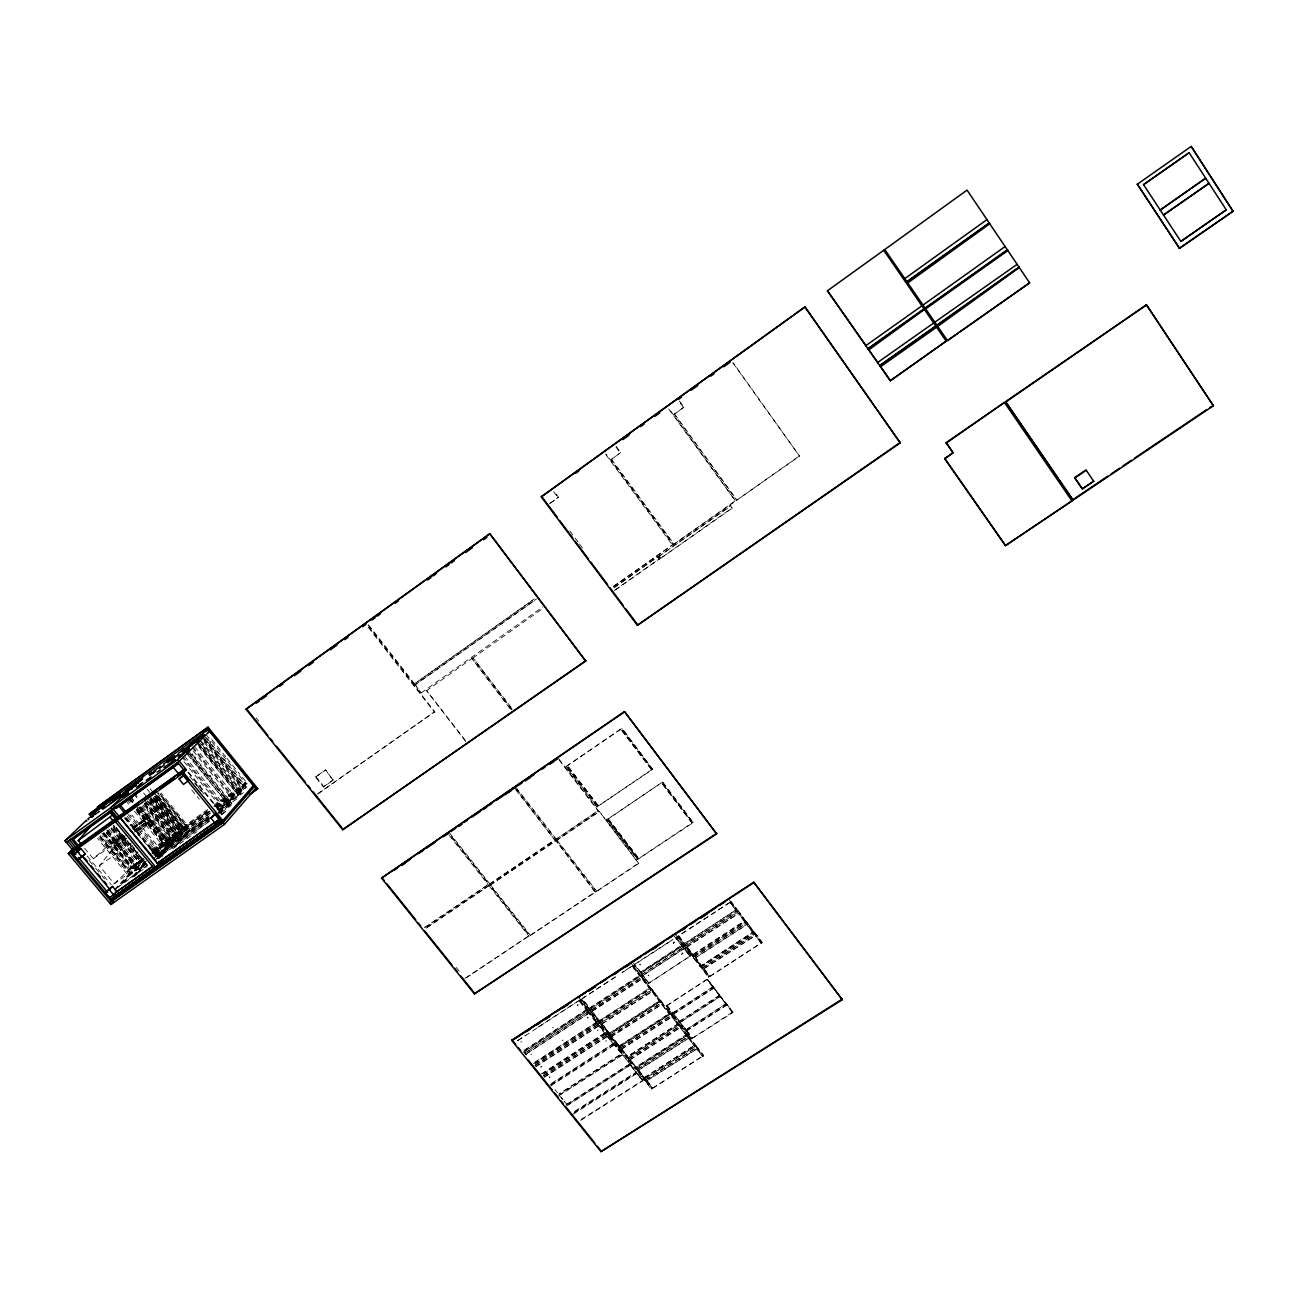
<?xml version="1.0" encoding="UTF-8"?>
<svg xmlns="http://www.w3.org/2000/svg" width="1298" height="1298" viewBox="0 0 1298 1298"><rect width="100%" height="100%" fill="white"/><g stroke="black" fill="none" stroke-linecap="round" stroke-linejoin="round"><path stroke-width="0.75" stroke-dasharray="5 3.75" d="M209.659 776.382L210.487 775.733L209.449 775.88M200.346 785.777L199.778 786.539L200.736 786.182M207.566 739.454L208.232 739.049M202.666 744.614L201.579 744.679L202.277 744.143M161.731 804.711L161.033 805.214M161.212 805.977L160.157 806.058L162.072 805.214M156.198 811.25L155.143 811.299L155.906 810.747M192.282 754.803L192.85 753.992L191.942 754.349M155.371 811.964L154.267 812.11L155.565 811.623M145.944 821.796L145.262 822.299L145.571 821.472M577.967 1005.642L577.529 1004.717M587.491 1017.308L588.01 1018.086M597.226 1030.596L598.135 1030.012M605.663 1041.256L606.572 1040.59M120.243 835.101L119.238 835.409L119.887 834.63M244.089 784.609L244.77 784.089M112.991 841.526L113.705 840.877M238.848 790.514L239.465 789.801M210.682 742.083L209.984 742.375M210.276 741.677L210.016 742.537M229.34 800.379L230.006 799.893M204.046 747.762L205.035 747.324L204.386 748.167M221.001 810.958L220.206 811.51M195.106 756.929L194.359 757.48L195.463 757.432M180.016 830.055L181.542 828.854M165.852 845.955L164.96 846.345L165.495 845.598M139.292 858.124L138.789 858.952L139.713 858.465M133.645 864.987L132.785 865.377L133.288 864.646M674.636 942.186L673.159 943.5L674.003 941.845M683.089 953.138L681.547 954.403L682.472 952.797M703.289 969.184L700.936 966.896L708.481 977.443L762.267 942.316L756.442 934.657L755.793 935.339L761.618 942.997L755.225 935.436L703.954 968.486L709.146 976.745L703.354 968.876L709.146 976.745M761.017 943.386L755.225 935.436M761.618 942.997L755.825 935.047M755.517 933.797L754.008 932.645L756.393 934.949M702.072 966.426L703.013 967.659L754.3 934.576L753.392 933.051L702.137 966.118L702.413 968.048M747.372 924.306L746.204 921.223L692.369 956.577L700.076 966.556L753.797 931.883L748.037 923.624C749.66 930.325 759.882 939.476 747.421 924.014M754.917 934.187L754.008 932.645M754.3 934.576L753.392 933.051M762.186 942.9L754.609 932.256M745.896 923.543L744.987 922.018L745.896 923.543L694.592 956.74L693.7 955.198L694.592 956.74M753.797 931.883L746.204 921.223M732.315 1012.57L726.572 1004.749L685.798 1031.326L691.591 1038.773L732.867 1012.505L727.107 1004.684L732.916 1012.18M746.496 923.154L745.604 921.612L747.113 922.764M746.821 924.419L752.629 932.386L746.821 924.419L695.533 957.583L701.342 965.469L695.533 957.583M692.305 954.939L687.096 946.631L738.384 913.354L744.809 920.947L739.6 912.575L745.376 920.85L691.639 955.62L683.932 945.625L684.663 944.652L685.831 947.718C691.234 950.152 697.886 963.165 686.431 947.329M744.208 921.337L738.384 913.354M732.867 1012.505L727.107 1004.684M725.793 1004.117L720.033 996.296L726.393 1003.743L720.585 996.215L626.253 1057.545L618.578 1047.843L619.341 1046.805L620.493 1049.822C625.847 1051.964 632.434 1064.863 621.077 1049.449M720.585 996.215L679.243 1022.938L685.068 1030.401L726.393 1003.743M744.809 920.947L739 912.965M745.376 920.85L737.767 910.158L737.118 910.839L738.676 911.699L737.767 910.158M737.459 912.494L736.55 910.953L685.198 944.555L686.155 945.788L737.459 912.494L736.55 910.953M738.075 912.088L737.167 910.563M735.771 910.271L729.882 902.548L736.388 909.882L737.037 909.2L731.163 901.477M675.447 934.657L683.186 944.668L737.037 909.2M719.806 995.582L714.03 987.746L672.689 1014.533L678.513 1022.013L719.806 995.582L714.03 987.746M719.254 995.663L713.494 987.81L719.855 995.274M696.783 1048.8L702.51 1056.523L696.783 1048.8L646.842 1080.52L652.553 1088.178L646.258 1080.893L651.969 1088.551M702.51 1056.523L703.759 1055.452L697.983 1048.038L697.318 1048.752L697.983 1048.038M646.177 1081.218L643.857 1078.963L651.304 1089.265L703.759 1055.452M712.699 987.178L706.923 979.325L666.117 1006.096L671.958 1013.592L713.251 987.097L707.475 979.244L713.3 986.788M520.839 1042.116L521.78 1041.629M530.833 1054.495L531.758 1054.073M540.779 1067.07L541.704 1066.485M541.006 1066.242L541.477 1067.134M552.364 1027.838L553.24 1027.513M695.582 1046.107L697.042 1047.259L696.166 1045.717L694.917 1046.805L695.858 1048.005L645.885 1079.758L644.944 1078.557L694.982 1046.48L695.858 1048.005M643.694 1079.628L696.166 1045.717M709.746 976.372L761.05 943.094M549.817 1077.827L549.443 1076.788M688.459 1038.124L694.203 1045.88L688.459 1038.124L638.502 1069.958L644.23 1077.632L637.918 1070.331L643.646 1078.005M694.203 1045.88L695.452 1044.793L689.644 1037.362L688.995 1038.075L689.644 1037.362M666.117 1006.096L707.475 979.244M637.837 1070.655L635.517 1068.4L642.981 1078.719L695.452 1044.793M708.481 977.443L709.195 976.453M562.261 1040.509L563.186 1040.023M691.591 1038.773L732.364 1012.262M703.013 967.659L754.349 934.284M636.604 1067.994L637.545 1069.179L687.599 1037.005L686.658 1035.804L636.685 1067.654L636.961 1069.552M635.355 1069.065L687.843 1035.041L688.719 1036.567L687.843 1035.041M700.076 966.556L753.878 931.299M687.534 1037.329L686.658 1035.804M629.465 1060.06C640.806 1075.442 634.187 1062.543 628.881 1060.45L627.729 1057.432L626.983 1058.47L634.625 1068.14L686.983 1034.749L681.304 1026.669L680.639 1027.367L681.304 1026.669M685.068 1030.401L725.842 1003.808M685.928 1034.863L680.12 1027.416L685.928 1034.863L635.874 1067.07L630.049 1059.687L680.12 1027.416M680.428 1025.55L679.763 1026.247L679.487 1024.333L678.237 1025.404L679.179 1026.621L629.173 1058.584L628.232 1057.383L678.302 1025.095L679.179 1026.621M693.392 957.518L693.1 955.588L693.392 957.518L694.268 958.654L694.933 957.973L700.742 965.858L694.933 957.973M678.513 1022.013L719.303 995.355M626.983 1058.47L679.487 1024.333M691.639 955.62L692.369 954.647M679.406 401.066L683.851 407.199L674.246 414.322L736.615 500.265L799.536 456.15L733.062 362.613M677.572 1024.154L671.747 1016.691L677.572 1024.154L627.502 1056.458L621.661 1049.076L671.747 1016.691M692.905 954.549L744.257 921.045M640.952 973.029L641.829 974.555L683.949 947.215L683.056 945.69L640.952 973.029L649.114 983.154L690.763 955.685L684.89 948.075L642.802 975.382L648.594 983.235L641.39 973.24M670.514 1013.981L671.991 1015.133L671.115 1013.592L669.849 1014.679L670.806 1015.896L620.785 1047.957L619.844 1046.756L669.93 1014.355L670.806 1015.896M671.958 1013.592L712.764 986.869M672.332 1016.318L678.757 1023.408L678.091 1024.106L672.932 1015.928M618.578 1047.843L671.115 1013.592M686.155 945.788L737.507 912.202M684.663 944.652L685.555 946.177M652.553 1088.178L702.575 1056.199M669.784 1013.04L662.483 1003.679L670.239 1013.3L617.848 1046.918L608.697 1035.317L609.476 1034.311L610.628 1037.329C617.653 1041.872 625.863 1056.166 611.212 1036.94M642.721 975.69L684.89 948.075M640.871 973.322L683.056 945.69M683.186 944.668L683.916 943.695L678.027 936.069L677.361 936.75L678.027 936.069M677.962 936.361L683.916 943.695M651.304 1089.265L652.034 1088.227M683.851 943.987L735.82 909.979M632.905 962.37L640.644 972.299L681.58 945.723L682.326 944.733L676.436 937.107M645.885 1079.758L695.923 1047.681M580.644 1120.385L643.078 1080.715L636.783 1073.414L643.159 1080.374M662.207 1002.17L661.542 1002.867L661.25 1000.953L659.984 1002.04L660.942 1003.257L610.92 1035.463L609.963 1034.246L660.065 1001.715L660.942 1003.257M644.23 1077.632L694.252 1045.555M645.301 1080.131L644.441 1078.589M661.818 1004.376L669.119 1013.738L661.818 1004.376L611.796 1036.567L619.114 1045.831L611.893 1036.242L661.899 1004.068M650.687 988.962L652.245 989.806L651.353 988.281L598.978 1022.143L607.967 1034.392L660.374 1000.644L653.202 990.634L652.521 991.315L653.202 990.634M608.697 1035.317L661.25 1000.953M642.575 1080.747L636.864 1073.073L573.911 1113.165M642.981 1078.719L643.711 1077.681M652.002 991.396L659.254 1001.099L652.002 991.396L601.98 1023.716L609.233 1033.322L601.396 1024.09L608.648 1033.695M659.254 1001.099L660.52 1000.012M630.325 1064.798L636.052 1072.489L630.325 1064.798L567.372 1104.987M574.105 1112.224L636.555 1072.44L630.228 1065.123M637.545 1069.179L687.599 1037.005M573.132 1114.203L637.367 1073.04M634.625 1068.14L635.371 1067.102M651.044 990.569L650.168 989.044L651.044 990.569L601.006 1022.905L600.147 1021.38L601.006 1022.905M566.577 1106.042L630.812 1064.749M692.012 822.932L661.493 782.759L692.012 822.932L638.632 858.595L608.064 818.86L661.493 782.759M591.369 1011.823C606.15 1031.18 597.907 1016.853 590.785 1012.197L589.633 1009.179L588.854 1010.185L598.054 1021.851L650.476 987.956L643.273 977.913L642.607 978.611L643.273 977.913M693.229 822.121L692.564 822.786L662.029 782.597L662.726 781.931L693.1 822.64L637.334 859.665L606.75 819.93L607.545 819.006L638.032 859L607.545 819.006M598.784 1022.775L651.353 988.281M565.847 1105.133L630.098 1063.825L622.31 1054.657L559.341 1094.977L562.991 1099.536M642.088 978.676L649.357 988.411L642.088 978.676L592.05 1011.126L598.735 1021.153M649.357 988.411L650.623 987.34M629.173 1058.584L679.243 1026.312M648.594 983.235L690.763 955.685M628.589 1058.957L627.729 1057.432M648.805 975.836L648.237 975.22M626.253 1057.545L626.999 1056.507M558.546 1096.015L622.813 1054.609M621.58 1053.733L614.279 1044.484L621.58 1053.733L558.611 1094.068M640.839 975.934L641.715 977.475L642.396 976.777L641.439 975.561L640.174 976.631L641.131 977.848L591.077 1010.331L590.119 1009.114L640.255 976.323L641.131 977.848M622.083 1053.684L614.765 1044.436L622.083 1053.684L559.503 1094.036M639.59 964.852L640.174 963.96L640.336 964.949M620.785 1047.957L670.871 1015.571M578.876 997.562L588.108 1009.244L640.547 975.22L633.327 965.16M588.854 1010.185L641.439 975.561M641.829 974.555L684.014 946.923M620.201 1048.346L619.341 1046.805M632.142 965.939L639.427 975.69L632.142 965.939L622.131 972.445M670.855 940.985L634.235 964.82L640.141 972.38L682.326 944.733M639.427 975.69L640.709 974.603M640.644 972.299L634.836 964.43M648.075 975.739L648.968 975.22M617.848 1046.918L670.385 1012.667M550.352 1084.706L614.132 1043.186L608.275 1035.772L544.122 1077.08M610.92 1035.463L661.023 1002.932M609.233 1033.322L659.335 1000.79M610.336 1035.836L609.476 1034.311M543.7 1075.945L607.399 1034.668L606.442 1033.451L543.976 1073.706M607.967 1034.392L608.73 1033.37M544.592 1077.048L608.275 1035.772M543.586 1074.484L606.442 1033.451M542.012 1073.852L605.712 1032.527L599.838 1025.095L535.668 1066.55M599.838 1023.668L599.562 1021.753L599.838 1023.668L601.315 1024.398M536.139 1066.502L599.838 1025.095M599.319 1020.763L649.438 988.103M535.247 1065.398L598.962 1023.976L598.005 1022.775L535.522 1063.159M533.446 1063.63L597.275 1021.834L589.909 1012.521L525.722 1054.154M535.117 1063.938L597.323 1023.473L605.03 1033.224M598.005 1022.775L598.865 1024.3M598.054 1021.851L598.832 1020.828M630.098 1063.825L566.528 1104.42L564.095 1101.385M638.73 863.446L599.205 811.331L556.615 840.39L596.382 891.548L638.73 863.446L599.205 811.331M606.75 819.93L662.726 781.931M525.609 1054.479L589.909 1012.521M637.334 859.665L638.113 858.724M591.077 1010.331L641.212 977.556M526.177 1054.106L524.343 1051.802L588.059 1010.185L589.032 1011.402L525.301 1052.986M581.407 999.2L588.789 1008.562L581.504 998.892M588.789 1008.562L639.508 975.382M590.493 1010.704L589.633 1009.179M523.483 1051.202L587.329 1009.26L579.946 999.914L517.853 1040.574M588.108 1009.244L588.886 1008.238M652.651 769.373L621.92 728.178L565.847 766.761L596.82 807.015L652.651 769.373L621.92 728.178M736.615 500.265L799.617 455.728M616.209 446.496L620.671 452.564L611.147 459.606L673.646 544.414L735.544 501.012L669.022 408.692M732.072 508.297L730.693 505.685L658.881 556.371L660.455 558.481L732.072 508.297L730.693 505.685M596.382 891.548L638.892 862.91M595.393 892.213L555.836 840.536L490.125 885.171L529.957 935.615L595.393 892.213L555.836 840.536M577.318 1005.333L578.259 1004.863M587.296 1017.94L588.205 1017.454M516.799 789.168L555.852 839.417L598.248 810.861L558.237 758.097M596.82 807.015L652.813 768.887M225.3 760.174L224.376 760.514L224.927 759.784M219.849 765.901L218.875 766.112L219.589 765.398M466.306 977.865L529.211 935.696L489.411 885.285L425.063 928.622M529.957 935.615L595.587 891.645M451.461 836.236L489.362 884.214L554.863 840.082L514.835 787.789M555.852 839.417L598.443 810.341M673.646 544.414L735.706 500.541M613.305 586.728L672.802 544.657L606.004 454.008M660.455 558.481L732.234 507.81M615.625 589.892L659.627 558.692L658.07 556.582L614.343 587.248M614.068 587.799L658.07 556.582M489.362 884.214L555.09 839.563M426.409 928.086L489.411 885.285M425.647 927.145L488.648 884.327L448.329 833.284M549.232 1077.454L550.141 1077.015M174.289 836.318L174.97 835.847M674.246 414.322L683.851 407.199M611.147 459.606L620.671 452.564M512.175 709.487L472.926 657.778L512.434 709.049M318.481 793.467L434.733 711.71L368.794 627.194M511.428 709.746L471.92 658.492L509.936 708.578M465.771 741.71L426.507 690.487L466.063 741.255M415.182 684.679L421.023 693.002L415.182 684.679L536.545 598.913M550.563 503.089L558.497 497.183L554.035 491.212M368.194 625.263L414.078 684.095L534.127 599.043M333.051 780.179L325.555 769.828L315.479 777.129L323.364 786.977L333.051 780.179L325.555 769.828M323.364 786.977L333.424 779.692M146.317 860.996L114.256 883.711L99.281 865.798L114.516 847.14L131.001 868.248L143.672 859.487M137.929 835.247L148.459 822.916L134.992 832.537M187.431 754.495L229.113 805.734L187.934 753.992M197.718 744.273L238.28 795.333L197.231 744.76M203.315 738.708L243.521 789.379L202.845 739.179M229.113 805.734L232.001 803.284L190.92 752.759M192.721 746.804L234.516 798.238L241.103 792.948L200.687 743.105M206.268 737.556L246.328 787.026L239.789 792.267L243.959 788.876M182.856 756.572L225.3 808.686L232.001 803.284M241.103 792.948L239.643 794.603L197.864 743.105M246.328 787.026L244.884 788.649L203.51 737.345M223.288 808.881L219.054 813.44M228.124 803.43L228.042 803.284M232.602 798.367L228.464 802.797L232.131 797.799L217.383 808.248M242.548 787.123L242.45 787.01M246.149 783.067L242.872 786.539L245.695 782.499L214.3 804.792M219.524 814.024L224.327 809.06L182.353 757.545M192.299 747.697L233.624 798.546L229.146 803.608L219.167 810.471M237.664 793.5L241.963 789.103L201.239 738.854M242.904 787.578L247.139 783.229L238.313 772.326M225.3 808.686L229.584 805.198M234.516 798.238L238.735 794.814M218.583 812.856L222.266 808.703L182.191 759.525M227.572 802.716L228.124 802.326M228.01 802.229L231.579 798.189L192.136 749.644M236.739 792.364L236.836 792.494M237.161 791.894L239.952 788.746L201.06 740.769M241.996 786.442L242.093 786.572M242.418 785.988L245.16 782.889L206.609 735.268M232.131 797.799L228.562 801.84L217.026 810.001M240.876 789.882L237.631 792.461L240.503 788.357L237.712 791.504L216.571 806.496M245.695 782.499L242.953 785.598L213.894 806.22M174.549 846.767L187.886 832.018L157.772 795.35M174.841 847.091L189.492 830.882L158.113 792.672M146.122 802.229L176.544 839.173L182.677 834.387L152.904 798.286M153.359 797.767L182.239 832.91L188.34 828.173L160.368 794.1M158.307 858.367L169.016 846.637M169.941 843.992L176.041 839.043L145.717 802.196M209.805 811.899L180.925 832.375L175.701 837.697L182.272 832.424L154.722 798.887M160.741 856.112L171.466 844.706L140.135 806.626M180.698 834.143L184.348 830.817L155.533 795.739M160.125 857.8L163.954 853.597L131.861 815.03M188.34 828.173L184.722 830.931L155.241 794.96M161.942 851.423L156.944 856.875L124.933 818.048M168.156 845.712L166.631 846.085L172.034 840.406L142.748 804.857M173.137 839.238L187.172 824.895L184.657 828.708L183.667 828.53M173.672 838.865L182.288 829.244M182.742 829.552L186.734 824.344L161.001 793.013M157.431 857.459L172.488 840.958L157.058 858.87M156.782 858.805L162.591 851.959L153.764 858.221M136.728 810.909L167.02 847.61L171.871 842.288L141.806 805.815M207.112 811.639L186.555 826.209L182.661 830.493L154.705 796.485M166.631 843.635L167.718 842.451L152.142 853.257M144.678 867.794L147.372 864.857M157.853 855.058L161.682 850.871L155.792 855.041M176.706 834.484L172.18 839.222L173.672 837.81M133.856 876.426L146.025 863.235M137.685 872.873L146.252 863.576M165.154 844.041L152.515 852.672M132.72 876.166L144.873 862.992M132.98 876.491L145.116 863.332M123.667 882.072L132.704 872.337L131.244 871.607M103.889 832.505L134.311 869.092L140.46 864.306L110.947 828.757M114.435 889.682L131.779 871.234L102.477 836.009M134.311 869.092L136.517 866.902L107.442 831.904M111.417 827.816L140.314 862.635L141.969 860.85M114.905 890.25L132.234 871.785M106.355 832.975L135.479 868.021L140.46 864.306M143.315 860.087L113.526 825.35M122.58 882.851L131.617 873.1L100.611 835.847M101.877 833.251L131.325 868.654L132.461 867.437M140.882 858.173L141.417 857.8M135.836 864.63L139.551 860.85L134.749 866.642L106.55 832.699M102.996 833.365L132.364 868.687L113.624 845.128L124.786 837.161M139.551 860.85L136.825 864.809M141.368 858.903L139.016 861.223M147.988 823.256L135.479 832.034M134.716 830.217L150.292 818.957L134.343 830.331M133.548 828.822L149.14 817.545L133.191 828.935M113.624 845.128L125.095 837.08M123.618 835.766L112.001 844.203L123.943 835.685M114.256 883.711L131.504 867.567L142.812 859.552M153.683 854.262L165.446 843.505M84.532 848.146L93.326 858.659L111.109 843.035L103.775 834.225M132.964 829.227L145.052 818.795M549.411 503.705L558.497 497.183M122.418 834.955L110.59 843.7L121.98 835.571M132.12 828.027L145.23 818.811L133.353 827.443M121.72 836.074L110.93 844.122L122.174 836.107M132.931 828.075L147.355 817.772L133.402 828.075M93.326 858.659L125.403 835.75M125.711 837.827L113.332 847.01L124.576 838.995M135.333 830.963L149.757 820.677L134.197 832.132M125.728 838.995L113.851 847.61L126.863 838.33M99.281 865.798L131.358 842.937M151.006 849.703L181.915 827.767L177.453 832.424L178.475 831.515M207.68 809.481L186.198 824.733L187.172 824.895M181.834 828.692L177.907 832.975L178.929 832.067M151.168 850.725L178.929 831.012M183.213 827.978L207.437 810.796M182.288 829L183.31 828.092M152.531 850.336L183.359 828.481L155.582 794.668M215.225 805.88L247.139 783.229M153.31 850.206L176.252 833.933L171.725 838.67L172.764 837.745M180.552 830.882L208.102 811.347M214.576 806.756L240.503 788.357M142.796 858.384L141.79 859.276L113.721 825.431M152.077 851.812L179.838 832.115L151.428 797.556M181.006 831.434L182.012 831.612L177.047 835.782M183.683 829.568L209.968 810.763M215.614 806.739L243.862 786.718L205.473 739.325M135.365 864.079L143.591 858.254M151.834 852.413L173.218 837.242M177.534 834.176L210.065 811.12M135.43 864.225L134.375 865.149L139.081 860.298L111.45 827.004M176.593 835.214L177.615 834.306M143.186 859.13L138.935 862.148L110.898 828.384M152.742 852.364L177.712 834.663M216.344 807.259L241.963 789.103M184.348 830.817L154.997 796.128M131.325 868.654L144.516 859.357M152.191 853.857L174.127 838.362L145.035 803.024M176.788 836.496L210.552 812.726M216.75 808.151L238.637 792.64L199.438 744.322M134.749 866.642L135.819 865.88M140.314 862.635L145.279 859.114M132.364 868.687L144.289 860.233M153.537 853.516L169.47 842.224L149.854 819.411M210.828 812.905L171.482 840.78L172.488 840.958M154.673 853.662L160.563 849.492L156.717 853.678L158.989 856.42M136.517 866.902L106.907 832.294M167.604 845.03L208.8 815.842M171.06 842.775L209.351 815.744M217.626 809.871L233.624 798.546M153.991 855.496L169.081 845.761M156.117 854.522L208.816 817.188M218.713 810.179L243.407 792.672M168.545 846.15L209.724 816.977M219.232 810.244L229.486 802.975L189.638 753.992M127.983 875.112L144.305 863.559M155.728 855.463L165.511 848.519M167.02 847.61L209.286 817.48M145.701 862.959L131.212 873.213L100.238 835.993M155.371 856.112L209.887 817.464M219.589 810.601L222.818 808.313M145.911 862.992L130.449 873.927L99.443 836.675M155.809 855.982L171.271 845.03L139.941 807.015M128.453 875.663L145.295 864.63M155.371 856.777L209.724 818.292M218.388 811.98L239.789 796.81M156.393 856.761L165.43 849.476M156.912 856.696L209.384 819.363M208.524 820.239L161.779 853.338L129.962 814.852M218.307 813.311L224.327 809.06M157.236 857.881L209.887 820.612M221.406 812.451L231.271 805.474M147.534 865.02L118.28 886.615M155.127 859.844L209.887 821.017M117.615 887.426L146.203 867.194M172.537 848.908L197.118 831.515M221.698 814.122L226.615 810.65M133.726 876.588L140.135 872.045M221.001 814.933L227.556 810.293M414.078 684.095L535.522 598.264M414.857 685.101L536.301 599.303M421.023 693.002L542.678 607.01M426.198 690.925L471.92 658.492M472.634 658.183L541.834 609.216M315.479 777.129L325.165 770.314M317.215 794.133L434.733 711.71M613.597 586.177L672.802 544.657M658.881 556.371L730.514 506.155M614.295 590.46L659.627 558.692M565.847 766.761L621.726 728.632M424.3 927.681L488.648 884.327M490.125 885.171L555.625 841.055M556.615 840.39L599.011 811.834M464.944 978.351L529.211 935.696M517.431 1040.607L525.885 1035.106M537.713 1027.399L578.259 1001.018M615.463 976.794L582.088 998.519L589.47 1007.865M634.316 964.511L673.062 939.298M729.947 902.272L678.643 935.663L684.533 943.305M615.366 977.102L581.991 998.827L589.373 1008.173M622.05 972.754L632.061 966.231M633.246 965.469L640.028 975.301M681.872 933.814L729.882 902.548M683.932 945.625L737.67 910.725M524.83 1049.822L587.329 1009.26M588.059 1010.185L523.873 1051.851L526.517 1054.998M687.031 946.94L738.335 913.646M524.846 1053.035L589.032 1011.402M591.953 1011.45L642.007 978.984M692.369 956.577L746.107 921.807M694.657 956.431L745.944 923.267M695.468 957.875L746.772 924.711M534.792 1062.251L597.275 1021.834M534.792 1065.447L598.962 1023.976M601.104 1022.597L651.125 990.26M601.899 1024.025L651.937 991.704M700.806 967.497L754.527 932.84M703.889 968.795L755.176 935.728M541.558 1073.884L605.712 1032.527M543.245 1075.993L607.399 1034.668M551.682 1083.311L614.132 1043.186M551.293 1084.95L614.279 1044.484M550.498 1085.988L614.684 1044.76M672.689 1014.533L713.981 988.054M621.661 1049.076L671.683 1017.015M630.049 1059.687L680.055 1027.74M685.798 1031.326L727.058 1004.993M687.113 1034.117L686.447 1034.814L680.704 1027.043M638.421 1070.282L688.394 1038.449M574.884 1111.169L636.134 1072.148M581.423 1119.33L642.656 1080.423M646.761 1080.845L696.734 1049.125M87.128 855.966L111.174 884.749M89.124 860.46L94.267 866.61M95.549 868.151L100.692 874.284M101.974 875.825L104.554 878.908M104.359 833.64L112.715 843.684M113.883 845.079L133.077 868.184M103.451 832.91L112.455 843.732M99.719 836.496L130.725 873.732M98.713 837.729L129.8 875.063L128.632 875.89L97.545 838.557M131.552 844.82L138.01 852.624M115.928 827.004L144.743 861.694M116.057 827.864L147.956 866.301M113.543 826.583L147.177 867.161M114.062 828.043L140.752 860.201M113.007 827.264L141.482 861.58M108.886 828.919L139.308 865.555M108.14 830.282L135.901 863.705M107.182 830.152L136.29 865.182M107.637 830.769L137.345 866.512M106.679 830.639L136.825 867.08M128.031 814.495L162.672 856.404M127.269 816.247L160.254 856.145M126.425 817.675L157.95 855.788M158.891 856.923L157.399 857.28L157.902 858.027M125.435 817.545L159.443 858.692M124.413 817.805L130.741 825.447M132.007 826.988L142.131 839.222M143.397 840.747L148.459 846.864M149.724 848.389L154.787 854.506M149.059 802.099L178.134 837.421M147.485 800.898L176.966 836.723M147.307 801.207L177.68 838.119M145.554 801.093L176.593 838.654M144.678 803.235L175.068 840.13M144.549 803.494L174.987 840.406L178.67 837.032L149.595 801.71M144.24 803.235L173.721 839.011M144.435 804.403L173.705 841.088L143.932 804.922M133.921 792.786L139.048 799.016M133.824 794.035L137.653 798.676M141.239 806.934L172.829 845.241L171.693 846.474L139.519 807.47M139.681 807.08L148.702 818M139.535 807.113L170.995 845.225M130.514 796.534L134.375 801.223M130.498 797.313L134.1 801.693M138.918 807.551L147.972 818.519M149.14 819.93L168.318 843.197M138.756 807.859L170.087 845.858M129.719 798.043L133.564 802.699M134.846 804.257L168.156 844.641M129.346 798.432L132.964 802.829M137.523 808.459L169.535 846.929L168.351 847.772L136.274 809.043M129.2 798.497L132.996 803.089M137.702 808.768L169.129 848.065L137.215 809.254M127.983 797.913L132.461 803.624M127.691 798.124L131.536 802.797M136.679 809.027L168.772 847.919L136.128 809.417M126.604 799.179L130.465 803.851M136.89 811.639L167.75 849.022M125.403 800.217L129.265 804.89M134.408 811.136L166.582 850.109M160.06 793.905L186.555 826.209M157.123 792.656L187.253 829.357M157.496 795.625L183.748 827.589M155.711 794.49L185.192 830.396M150.243 788.86L154.024 793.565M154.511 796.761L183.375 831.872M147.193 789.249L149.708 792.315M154.722 798.416L181.103 830.509M152.921 797.751L181.736 832.797M151.915 798.773L180.763 833.868M150.519 797.507L181.59 835.587M150.422 798.416L179.432 834.825L150.162 799.244M150.325 800.055L178.069 833.803M143.607 792.964L147.469 797.637M148.751 799.195L179.043 837.161L148.881 800.395M188.486 772.05L222.639 813.927M187.918 772.44L222.072 814.333M189.719 776.399L204.013 793.922M194.505 782.808L197.036 785.907M198.302 787.464L202.099 792.121M191.715 789.914L199.324 799.227M194.505 746.577L235.522 797.086M189.119 751.623L231.45 803.689M188.113 752.613L230.509 804.744M188.048 752.824L230.492 805.003M184.689 756.328L226.339 807.486M211.817 739.584L225.706 756.734M226.955 758.292L237.047 770.769M204.467 736.404L245.776 787.399M203.672 738.173L243.553 787.302M200.135 740.996L240.795 791.131M198.367 741.207L240.552 793.338M197.913 742.91L239.659 794.36M198.091 743.722L238.313 793.24M554.96 1089.509L557.394 1092.543M564.208 1101.045L566.642 1104.079M559.227 1095.317L562.878 1099.86M256.128 717.956L258.61 721.071M456.215 967.464L459.946 972.137M523.759 1052.175L524.716 1053.359M315.868 776.642L323.754 786.474M579.849 1000.223L587.231 1009.568M587.962 1010.509L588.919 1011.71M589.811 1012.846L597.177 1022.159M599.741 1025.42L605.614 1032.851M606.344 1033.776L607.302 1034.977M608.178 1036.096L614.035 1043.511M449.254 835.344L488.373 884.879M489.135 885.836L528.984 936.264M622.716 1054.933L630.001 1064.165M630.731 1065.074L636.555 1072.44M637.286 1073.365L643.078 1080.715M579.265 1000.596L586.647 1009.958M587.377 1010.882L596.593 1022.532M605.76 1034.149L613.37 1044.209L605.679 1034.474M579.622 1001.504L586.55 1010.266M587.28 1011.191L596.496 1022.856M597.226 1023.781L604.933 1033.549M590.217 1008.789L591.174 1010.006M592.05 1011.126L599.416 1020.455M601.98 1023.716L609.33 1032.997M610.06 1033.922L611.001 1035.139M619.925 1046.431L620.882 1047.632M621.758 1048.752L627.583 1056.134M628.313 1057.059L629.27 1058.259M630.13 1059.363L635.955 1066.729M636.685 1067.654L637.626 1068.854M638.502 1069.958L644.295 1077.308M645.025 1078.232L645.966 1079.417M646.842 1080.52L652.618 1087.854M449.303 832.618L489.622 883.662M490.384 884.619L530.201 935.047M580.92 999.282L588.302 1008.627M589.049 1009.552L590.006 1010.769M590.882 1011.888L598.248 1021.202M598.978 1022.143L599.936 1023.343M600.812 1024.463L608.145 1033.76M608.892 1034.684L609.833 1035.885M610.709 1037.005L618.026 1046.269M618.757 1047.194L619.714 1048.395M620.59 1049.498L626.415 1056.88M627.145 1057.805L628.086 1059.006M628.962 1060.109L634.787 1067.475M635.517 1068.4L636.458 1069.601M637.334 1070.704L643.127 1078.054M643.857 1078.963L644.798 1080.163M645.674 1081.266L651.45 1088.584M666.847 1005.09L672.689 1012.586M679.243 1020.991L673.419 1013.511L679.179 1021.315M685.798 1029.379L679.974 1021.915L685.717 1029.703M686.512 1030.32L692.321 1037.751M666.783 1005.398L672.624 1012.894M686.447 1030.628L692.256 1038.075M666.182 1005.788L672.023 1013.284M672.753 1014.209L678.594 1021.688M679.308 1022.613L685.133 1030.077M685.863 1031.018L691.656 1038.449M368.551 624.873L414.403 683.657M642.315 977.086L643.191 978.221M652.245 989.806L653.121 990.942M662.126 1002.494L663.002 1003.614M671.991 1015.133L672.867 1016.253M680.363 1025.858L681.239 1026.978M688.719 1036.567L689.579 1037.686M697.042 1047.259L697.918 1048.362M631.315 963.392L640.547 975.22M641.277 976.161L650.476 987.956M651.207 988.898L660.374 1000.644M661.104 1001.585L670.239 1013.3M670.969 1014.225L678.627 1024.041M679.357 1024.966L686.983 1034.749M687.713 1035.69L695.322 1045.442M696.036 1046.366L703.63 1056.101M642.688 978.303L649.957 988.021M652.602 991.007L659.855 1000.709M660.65 1001.342L661.542 1002.867M678.886 1024.706L679.763 1026.247M689.06 1037.751L694.787 1045.49M697.383 1048.411L703.094 1056.15M368.437 627.583L434.424 712.164M515.825 787.107L556.079 838.881M556.842 839.871L596.577 890.98M515.793 789.849L554.863 840.082M685.263 944.263L686.22 945.496M687.096 946.631L692.97 954.257M702.137 966.118L703.078 967.351M703.954 968.486L709.795 976.064M678.562 935.955L684.452 943.597M677.426 936.458L683.316 944.084M684.062 945.041L685.019 946.274M685.896 947.426L691.769 955.036M692.499 955.977L693.457 957.21M694.333 958.362L700.19 965.939M700.936 966.896L701.877 968.13M702.753 969.265L708.594 976.826M676.355 937.399L682.261 945.025M682.991 945.982L683.949 947.215M684.825 948.367L690.698 955.977M675.755 937.789L681.661 945.415M690.098 956.366L682.391 946.372L690.033 956.658M673.84 935.696L681.58 945.723M707.41 979.552L713.251 987.097M720.52 996.523L726.328 1004.052M608.145 818.6L638.713 858.319M566.074 766.291L597.015 806.512M606.945 819.411L637.496 859.13M559.227 760.157L598.248 810.861M738.676 911.699L739.552 912.851M729.216 899.628L736.939 909.768M730.547 901.883L736.437 909.59M730.498 902.159L736.388 909.882M662.58 782.418L693.1 822.64M662.11 782.337L692.629 822.526M569.854 531.044L578.275 542.304M579.476 543.911L583.078 548.73M553.678 491.666L558.14 497.653M657.826 557.102L659.4 559.211M605.695 454.43L672.591 545.16M659.124 555.852L660.682 557.945M615.933 446.918L620.379 452.986M611.439 459.184L673.873 543.911M674.473 413.948L736.777 499.795M668.778 409.048L735.544 501.012M680.298 402.964L683.64 407.588M732.899 362.937L799.536 456.15M651.596 769.714L620.687 729.022L651.596 769.714M652.196 769.292L621.304 728.6L652.196 769.292M597.632 806.107L566.674 765.869L597.632 806.107M598.232 805.701L567.275 765.463L598.232 805.701M237.761 792.543L236.755 793.451L237.761 792.543"/><path stroke-width="1.5" d="M883.63 250.336L827.443 290.768L890.282 380.768L946.274 341.082L890.282 380.768M879.638 365.533L935.712 325.96M879.801 365.744L935.874 326.187M842.256 999.72L753.749 882.202L511.704 1040.379L600.974 1151.65L842.256 999.72L753.749 882.202M868.021 348.886L924.127 309.135M867.859 348.659L923.965 308.908M202.488 736.08L203.299 736.875M178.378 757.205L187.983 749.984L177.615 759.654L64.9 840.731L72.331 849.622L184.868 769.049L185.825 770.217M188.048 750.114L188.762 751.25L190.092 749.838L189.2 749.06L179.627 755.971M137.766 783.359L137.588 782.483M138.87 781.299L139.535 781.477M132.834 787.205L133.337 787.269M122.969 796.112L123.975 796.729M716.61 833.835L624.5 711.564L381.531 878.129L474.387 993.879L716.61 833.835L624.5 711.564M676.793 933.278L675.447 934.657M827.443 290.768L866.123 345.852M600.974 1151.65L842.288 999.087M631.315 963.392L630.293 963.57M541.25 496.858L805.052 306.88L900.244 442.861L637.367 625.312L541.25 496.858L805.052 306.88M578.876 997.562L579.654 996.556M474.387 993.879L716.723 833.316M637.367 625.312L900.228 442.44M558.01 758.584L550.076 763.678M585.706 661.039L489.768 533.705L246.003 709.211L342.688 829.73L585.706 661.039L489.768 533.705M190.06 750.001L186.831 752.321M448.037 833.803L443.381 836.675M132.574 786.734L137.377 782.094M342.688 829.73L585.917 660.617M250.514 794.035L257.75 788.616L208.053 727.156L97.366 807.113L208.053 727.156M72.331 849.622L68.275 853.549L110.963 904.511L224.424 824.408L255.949 788M80.768 843.635L78.253 840.633L91.379 825.512M109.535 902.808L222.996 822.656L254.603 786.328M253.288 785.679L222.802 820.644L111.093 899.579M215.987 813.132L210.86 817.918L215.225 823.256L217.983 820.125M215.143 814.56L216.052 813.927L220.4 819.281L215.225 823.256M210.86 817.918L216.052 813.927M78.253 840.633L113.056 814.592M155.874 867.405L158.534 864.452M161.52 861.807L156.198 867.697L116.917 820.287L115.246 821.488L154.527 868.881M214.105 822.802L157.155 863.348L218.405 820.044M110.963 904.511L113.672 901.575M115.23 897.243L111.19 901.639L69.93 852.364L73.986 848.438M112.439 898.119L115.149 895.182M112.748 898.411L118.913 892.927M113.77 894.03L115.36 895.928L116.122 895.101M109.438 898.054L116.885 891.612L112.537 886.404L105.057 892.829L109.438 898.054L111.157 896.512M105.057 892.829L112.537 886.404M183.44 775.717L184.332 775.068L188.729 780.455L183.505 784.446L179.108 779.06L184.381 774.387M184.332 775.068L179.108 779.06M70.887 853.516L182.742 773.332L186.295 769.746L179.351 761.228L66.344 842.451M68.275 853.549L184.868 769.049M209.838 730.985L179.059 761.423L177.615 759.654M174.565 766.355L173.332 765.982M77.685 860.136L85.295 853.808L80.898 848.551L77.458 851.017L73.272 854.879L77.685 860.136L85.295 853.808M176.82 762.721L177.339 764.506M187.464 752.337L188.405 752.451M202.034 738.27L204.906 735.431M118.945 816.182L158.745 865.263L221.633 820.823M254.197 786.799L208.086 729.59C195.349 736.242 210.73 733.224 201.06 738.221M117.907 819.314L119.903 817.334M73.272 854.879L80.898 848.551M214.754 814.089L181.834 773.754L183.537 772.537L223.743 821.812L112.05 900.715L71.796 852.64L76.582 848.405M115.554 807.096L113.202 809.238L119.059 804.841L120.341 805.182L125.468 811.396M115.782 806.204L112.958 808.946L156.441 861.466M143.835 775.88L138.643 780.942M120.633 796.258L118.605 794.976L91.217 814.706L92.693 816.491L91.217 814.706M109.275 811.51L110.801 812.272L72.639 839.692L76.825 834.792M77.296 835.36L73.191 839.303L78.253 845.355M91.525 817.334L89.594 813.797L91.525 817.334L93.245 815.955M118.767 792.9L121.801 795.414L118.767 792.9L89.027 814.333M64.9 840.731L86.512 820.206L86.836 820.985M96.993 810.244L94.251 812.873L95.403 813.814M89.594 813.797L119.302 792.38M99.703 807.664L114.354 797.118M119.238 793.597L208.086 729.59M91.769 814.171L119.14 794.457M101.195 808.573L104.473 806.22M115.944 797.962L119.221 795.609M125.776 790.888L142.277 778.995M148.751 774.338L151.98 772.018M166.533 761.537L174.613 755.712M181.087 751.055L184.316 748.735M190.79 744.079L203.77 734.733M112.991 800.412L119.546 795.69M122.823 793.321L142.634 779.06M153.959 770.898L160.433 766.242M163.678 763.905L170.152 759.249M178.248 753.408L202.537 735.934M207.777 732.591L209.4 731.407M94.608 814.82L99.378 811.38M110.508 803.365L113.689 801.077M121.655 795.35L124.835 793.062M128.015 790.758L136.225 784.852M152.499 773.137L155.76 770.785M173.672 757.886L178.556 754.365M185.079 749.676L198.172 740.266M102.802 809.238L123.521 794.327M126.701 792.023L136.55 784.933M149.611 775.539L154.494 772.018M159.394 768.497L164.278 764.976M167.539 762.624L178.962 754.414M182.223 752.061L192.007 745.02M128.194 792.981L123.44 796.42M139.438 784.884L142.666 782.58M157.123 772.164L160.335 769.86M171.596 761.764L174.808 759.444M128.47 793.11L121.671 797.248M136.517 787.318L141.352 783.846M146.187 780.374L151.006 776.902M163.889 767.621L175.165 759.525M246.003 709.211L489.492 534.03M575.614 473.381L578.859 471.06M626.285 436.939L629.481 434.635M640.677 426.588L643.873 424.3M655.052 416.252L659.855 412.796M678.302 399.524L681.547 397.188M691.299 390.179L697.789 385.506M710.785 376.16L714.03 373.824M723.781 366.815L730.271 362.142M256.387 703.192L259.649 700.839M261.725 699.233L266.625 695.696M279.687 686.301L282.964 683.949M294.403 675.723L300.941 671.017M308.713 665.549L313.613 662.029M330.357 649.86L336.896 645.155M344.684 639.687L347.961 637.334M362.677 626.739L365.955 624.387M371.877 620.12L375.154 617.767M377.15 616.193L380.444 613.84M395.209 603.213L398.502 600.844M427.723 579.946L431.017 577.594M432.98 576.052L436.258 573.684M445.798 566.95L449.092 564.598M451.039 563.056L454.316 560.704M465.804 552.429L472.375 547.707M483.586 539.773L486.88 537.421M622.813 439.649L627.615 436.193M114.435 808.167L115.814 807.178M119.319 804.987L177.972 762.835M76.225 836.269L82.553 831.71M85.717 829.438L95.225 822.608M98.388 820.336L109.47 812.37M116.057 807.47L115.993 808.443L177.826 764.003M119.789 805.571L173.461 766.988M76.03 848.924L87.501 840.715M90.779 838.362L105.527 827.783M108.805 825.431L115.36 820.742M118.637 818.389L123.553 814.868M126.831 812.516L138.302 804.289M144.857 799.584L156.328 791.358M159.605 789.022L174.354 778.443M177.631 776.09L180.909 773.738M187.837 781.104L188.729 780.455M907.042 281.877L989.336 223.159L1029.622 282.85L947.475 340.579L884.765 249.524L967.059 190.108L989.19 222.915L906.88 281.601M989.757 223.759L907.821 282.899L907.367 282.185M865.815 345.657L921.969 305.809M1005.106 246.523L923.105 304.998M925.101 308.097L1007.345 249.833M925.263 308.324L1007.491 250.06M924.436 309.427L868.816 349.86L868.281 349L877.756 362.483M925.717 308.843L1007.865 250.595M249.557 794.408L257.75 788.616M116.139 892.083L152.775 866.172M115.376 892.91L152.044 866.967M219.508 819.914L220.4 819.281M122.126 890.671L157.35 865.766M159.021 864.582L220.449 821.163M115.214 895.75L155.273 867.421M158.534 865.117L221.617 820.531M115.36 895.928L155.225 867.745M877.594 362.531L933.765 322.926M1017.129 264.338L934.901 322.131M936.848 325.165L1019.044 267.177M937.01 325.392L1019.027 267.128M1137.34 184.202L1191.207 146.414L1233.1 211.217L1179.541 248.405L1137.34 184.202L1179.541 248.405M1143.538 184.624L1189.26 152.629L1143.538 184.624L1180.855 241.412L1226.285 209.854L1189.017 152.564M1163.414 214.965L1209.087 183.278L1163.625 215.079M1179.314 248.259L1233.1 211.217M946.161 442.667L1004.425 402.461L1071.937 500.914L1005.415 545.647L944.701 458.713L953.024 452.515L946.161 442.667L953.089 452.937L944.701 458.713M1005.561 401.666L1146.523 304.852L1213.419 405.739L1073.073 500.152L1005.561 401.666L1073.073 500.152M946.242 443.089L1004.425 402.461M1005.69 402.039L1146.523 304.852M381.531 878.129L624.322 712.018M393.846 870.552L397.139 868.297M402.104 864.906L410.346 859.26M418.605 853.613L423.57 850.222M426.864 847.967L435.122 842.321M450.941 831.499L455.858 828.124M464.051 822.526L467.329 820.287M472.245 816.929L480.438 811.315M488.616 805.717L491.893 803.478M496.81 800.12L503.364 795.642M508.281 792.267L514.835 787.789M517.464 785.988L522.348 782.645M528.87 778.183L533.77 774.841M541.931 769.26L545.192 767.021M401.78 865.442L405.073 863.186M458.843 826.404L462.12 824.165M483.44 809.595L486.718 807.34M504.744 795.009L511.298 790.531M525.365 780.909L530.265 777.551M549.849 764.165L553.11 761.926M1082.272 488.908L1093.662 481.25L1082.272 488.908L1074.614 477.583L1084.365 470.996M1074.825 478.021L1086.215 470.347M1005.415 545.647L1071.937 500.914M1072.862 499.665L1107.908 476.09M1111.25 473.851L1119.59 468.237M1122.932 465.998L1131.272 460.384M1134.614 458.129L1206.377 409.86M1209.72 407.604L1213.419 405.739M511.704 1040.379L753.651 882.754M513.894 1039.39L549.379 1016.285M556.128 1011.872L571.347 1001.975M581.91 995.079L585.252 992.905M588.594 990.731L595.263 986.383M600.26 983.138L606.945 978.789M611.942 975.528L626.966 965.744M634.154 961.055L640.904 956.658M644.262 954.468L662.791 942.397M667.853 939.103L672.899 935.809M678.448 932.207L686.723 926.821M690.033 924.663L696.653 920.347M699.963 918.189L716.512 907.399M719.822 905.241L724.787 902.013M526.745 1031.504L530.055 1029.346M536.674 1025.047L539.968 1022.889M544.933 1019.66L549.898 1016.431M563.121 1007.816L568.086 1004.587M589.016 990.942L595.798 986.529M614.392 974.409L617.783 972.218M626.236 966.702L629.627 964.495M652.521 949.584L657.599 946.274M682.164 930.277L685.539 928.086M700.644 918.238L707.378 913.857M131.098 788.113L110.59 807.875L112.212 809.481M189.524 749.043C182.694 745.247 202.196 741.077 198.253 740.282M131.779 789.362L131.65 788.259M1191.207 146.414L1232.84 211.103M1226.285 209.854L1180.855 241.412M88.848 819.655L87.858 818.924L93.326 814.495M138.059 783.343L137.783 782.418M197.88 740.217L202.52 735.723M73.451 851.456L75.982 854.49M78.513 857.524L107.669 892.359M71.13 838.93L80.135 849.703M69.638 840.098L78.205 850.352M84.678 858.075L87.258 861.174M91.136 865.815L93.732 868.914M97.61 873.538L100.189 876.637M104.067 881.277L106.663 884.376M76.387 849.33L78.967 852.429M81.563 855.512L110.022 889.552M77.588 851.78L82.001 857.053M109.373 889.779L113.753 895.003M67.983 841.282L74.943 849.59M73.434 848.957L74.392 850.109M110.233 812.678L116.56 820.304M110.346 817.594L112.845 820.628M118.378 805.506L124.722 813.181M115.587 806.739L116.544 808.037M157.885 862.553L159.459 864.468M111.287 810.147L118.232 818.535M110.395 810.715L116.804 818.47M177.648 762.445L184.592 770.963M181.785 772.148L182.742 773.332M222.996 822.656L224.424 824.408M215.306 814.771L221.098 821.845M172.699 766.615L179.043 774.387M207.323 727.87L257.085 789.395M246.442 708.773L267.777 735.349M270.276 738.481L272.791 741.612M276.555 746.301L305.419 782.288M307.918 785.404L310.433 788.535M312.948 791.666L341.812 827.637M381.855 877.578L384.37 880.709M386.885 883.824L415.717 919.779M418.232 922.91L420.747 926.042M424.495 930.731L452.093 965.128M454.592 968.243L457.107 971.375M460.871 976.064L474.662 993.262M511.947 1039.747L515.712 1044.436M518.226 1047.567L520.741 1050.699M528.286 1060.093L552.153 1089.866M554.668 1092.997L558.432 1097.686M560.947 1100.818L563.462 1103.949M565.977 1107.08L594.873 1143.116M597.388 1146.248L599.903 1149.379M541.623 496.404L557.215 517.253M559.616 520.466L572.824 538.102M575.225 541.315L588.432 558.951M590.833 562.164L607.626 584.619M610.028 587.832L623.235 605.468M625.636 608.681L637.626 624.727M804.955 307.155L900.244 442.861M937.334 325.668L937.756 326.382L1019.303 267.55M936.199 326.463L936.621 327.193L880.579 366.717L880.044 365.858L890.282 380.428M944.636 458.275L1005.285 545.128M883.63 250.125L946.339 341.39M1074.614 477.583L1082.061 488.454M1085.988 469.892L1093.662 481.25M1008.173 251.066L1007.621 250.222M904.901 278.551L986.951 219.622M1146.231 304.592L1213.062 405.365M1029.622 282.85L947.475 340.579M1205.631 178.248L1160.201 210.065L1205.631 178.248"/></g></svg>
